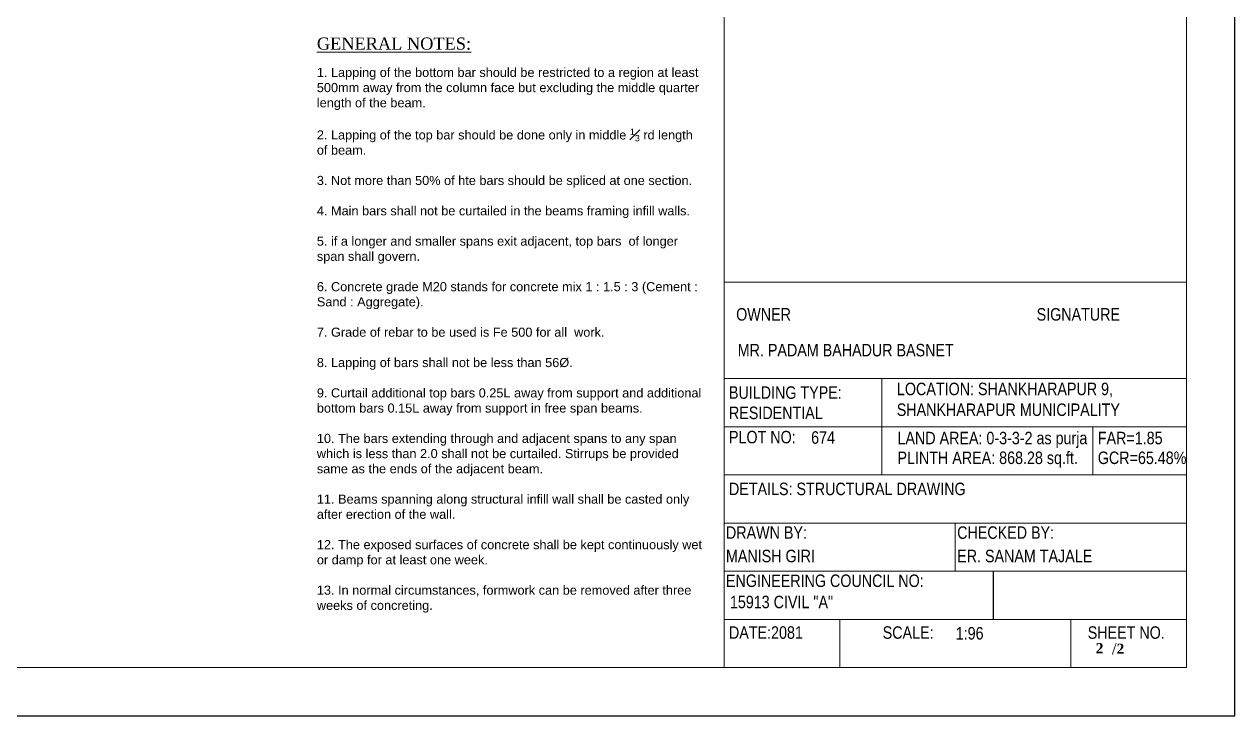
# Model space of a CAD drawing. Header units: inches. Extents: x -412 to 2766, y -9590 to -2111.
# Drawn here: x 1602 to 2766, y -9590 to -8926 of the extents above; entities that cross this region are included whole.
import ezdxf

# ---------------------------------------------------------------- set-up
doc = ezdxf.new("R2010")
doc.units = ezdxf.units.IN
doc.header["$LTSCALE"] = 0.5
doc.header["$MEASUREMENT"] = 0
doc.layers.add('A-Wall', color=7, linetype='Continuous')
for name, color, linetype, lineweight in [('ELE1', 3, 'Continuous', 9), ('TEXT', 220, 'Continuous', 9), ('Text 0.200', 122, 'Continuous', 20)]:
    doc.layers.add(name, color=color, linetype=linetype, lineweight=lineweight)
doc.styles.add('ordinary', font='ARIALN.TTF')
doc.styles.add('Romans', font='romans.shx')
doc.styles.get("Standard").update_dxf_attribs({"font": 'arial.ttf'})

msp = doc.modelspace()

# ---------------------------------------------------------------- linework, layer by layer
at = {"layer": 'A-Wall', "ltscale": 50}
msp.add_line((2533.7, -9451.4), (2533.7, -9497.7), dxfattribs=at)
at = {"layer": 'Defpoints'}
msp.add_lwpolyline([(2766.1, -7342.3), (-411.5, -7342.3), (-411.5, -9590.3), (2766.1, -9590.3)], close=True, dxfattribs=at)
at = {"layer": 'ELE1'}
msp.add_line((2275.1, -9544), (2275.1, -7388.7), dxfattribs=at)
msp.add_lwpolyline([(-365.2, -7388.7), (2719.8, -7388.7), (2719.8, -9544), (-365.2, -9544)], close=True, dxfattribs=at)
at = {"layer": 'TEXT'}
for p, q in [((2275.1, -9173.5), (2719.8, -9173.5)), ((2275.1, -9266.1), (2719.8, -9266.1)), ((2426.7, -9266.1), (2426.7, -9358.7)), ((2275.1, -9312.4), (2719.8, -9312.4)), ((2629.6, -9312.4), (2629.6, -9358.8)), ((2275.1, -9358.7), (2719.8, -9358.7)), ((2275.1, -9405), (2719.8, -9405)), ((2497.4, -9405), (2497.4, -9451.4)), ((2275.1, -9451.4), (2719.8, -9451.4)), ((2275.1, -9497.7), (2719.8, -9497.7)), ((2386.3, -9544), (2386.3, -9497.7)), ((2608.6, -9544), (2608.6, -9497.7))]:
    msp.add_line(p, q, dxfattribs=at)

# ---------------------------------------------------------------- texts
at = {"insert": (2608.6, -9506.8), "char_height": 6.5423, "width": 86.843, "attachment_point": 1}
msp.add_mtext('\\A1;{\\fTimes New Roman|b1|i0|c0|p18;\\H1.2367x;\\P\\pi29.41602;\\H0.80859x;    \\fBookman Old Style|b0|i0|c0|p18;\\H1.6907x;/\\fBookman Old Style|b1|i0|c0|p18;\\H0.86414x;2\\fArial|b1|i0|c0|p34;\\H1.2047x; \\H0.8998x;   }', dxfattribs=at)
at = {"layer": 'TEXT', "style": 'ordinary'}
for s, p in [('OWNER', (2286.7, -9210.4)), ('SIGNATURE', (2575.6, -9210.4)), ('MR. PADAM BAHADUR BASNET ', (2288.2, -9244.8)), ('BUILDING TYPE:  ', (2279.8, -9285.6)), ('LOCATION: SHANKHARAPUR 9,', (2441.3, -9282.1)), ('RESIDENTIAL', (2279.8, -9305.1)), ('SHANKHARAPUR MUNICIPALITY', (2441.1, -9302.1)), ('PLOT NO: ', (2279.8, -9328.4)), ('674', (2358.8, -9328.8)), ('LAND AREA: 0-3-3-2 as purja', (2441.8, -9329.3)), ('FAR=1.85', (2634.4, -9329.3)), ('PLINTH AREA: 868.28 sq.ft.', (2441.8, -9348.3)), ('GCR=65.48%%%', (2634.4, -9348.3)), ('DETAILS: STRUCTURAL DRAWING ', (2279.8, -9378.2)), ('DRAWN BY:', (2276.9, -9420.2)), ('CHECKED BY: ', (2499.2, -9420.2)), ('MANISH GIRI', (2276.9, -9442.7)), ('ER. SANAM TAJALE ', (2499.2, -9442.7)), ('ENGINEERING COUNCIL NO:', (2276.9, -9466.5)), (' 15913 CIVIL "A"', (2276.9, -9486.9)), ('DATE:2081', (2279.8, -9516.3)), ('SCALE:', (2427.6, -9516.3)), ('SHEET NO.', (2624.7, -9516.3))]:
    msp.add_text(s, height=12, dxfattribs=at).set_placement(p)
at = {"layer": 'TEXT', "ltscale": 0.25, "insert": (1883.6, -8938.3), "char_height": 11.664, "width": 370.377, "attachment_point": 1, "style": 'Romans'}
msp.add_mtext('\\A1;{\\fBook Antiqua|b0|i0|c0|p18;\\LGENERAL NOTES:\\P\\fArial|b0|i0|c0|p34;\\H0.5x;\\P\\H1.5x;\\l1. Lapping of the bottom bar should be restricted to a region at least 500mm away from the column face but excluding the middle quarter length of the beam.\\P\\P2. Lapping of the top bar should be done only in middle \\H0.7x;\\S1#3;\\H1.429x; rd length of beam.\\P\\P3. Not more than 50% of hte bars should be spliced at one section.\\P\\P4. Main bars shall not be curtailed in the beams framing infill walls.\\P\\P5. if a longer and smaller spans exit adjacent, top bars  of longer span shall govern.\\P\\P6. Concrete grade M20 stands for concrete mix 1 : 1.5 : 3 (Cement : Sand : Aggregate).\\P\\P7. Grade of rebar to be used is Fe 500 for all  work.\\P\\P8. Lapping of bars shall not be less than 56Ø.\\P\\P9. Curtail additional top bars 0.25L away from support and additional bottom bars 0.15L away from support in free span beams.\\P\\P10. The bars extending through and adjacent spans to any span which is less than 2.0 shall not be curtailed. Stirrups be provided same as the ends of the adjacent beam.\\P\\P11. Beams spanning along structural infill wall shall be casted only after erection of the wall.\\P\\P12. The exposed surfaces of concrete shall be kept continuously wet or damp for at least one week.\\P\\P13. In normal circumstances, formwork can be removed after three weeks of concreting.}', dxfattribs=at)
at = {"layer": 'TEXT', "style": 'ordinary'}
msp.add_attdef('1:96', (2497.8, -9517), 'SCALE', height=12, dxfattribs=at)
at = {"layer": 'Text 0.200', "ltscale": 10, "insert": (2636.1, -9520.4), "char_height": 9.93, "width": 19.482, "attachment_point": 2}
msp.add_mtext('{\\fBookman Old Style|b1|i0|c0|p18;2}', dxfattribs=at)

doc.saveas('drawing.dxf')
